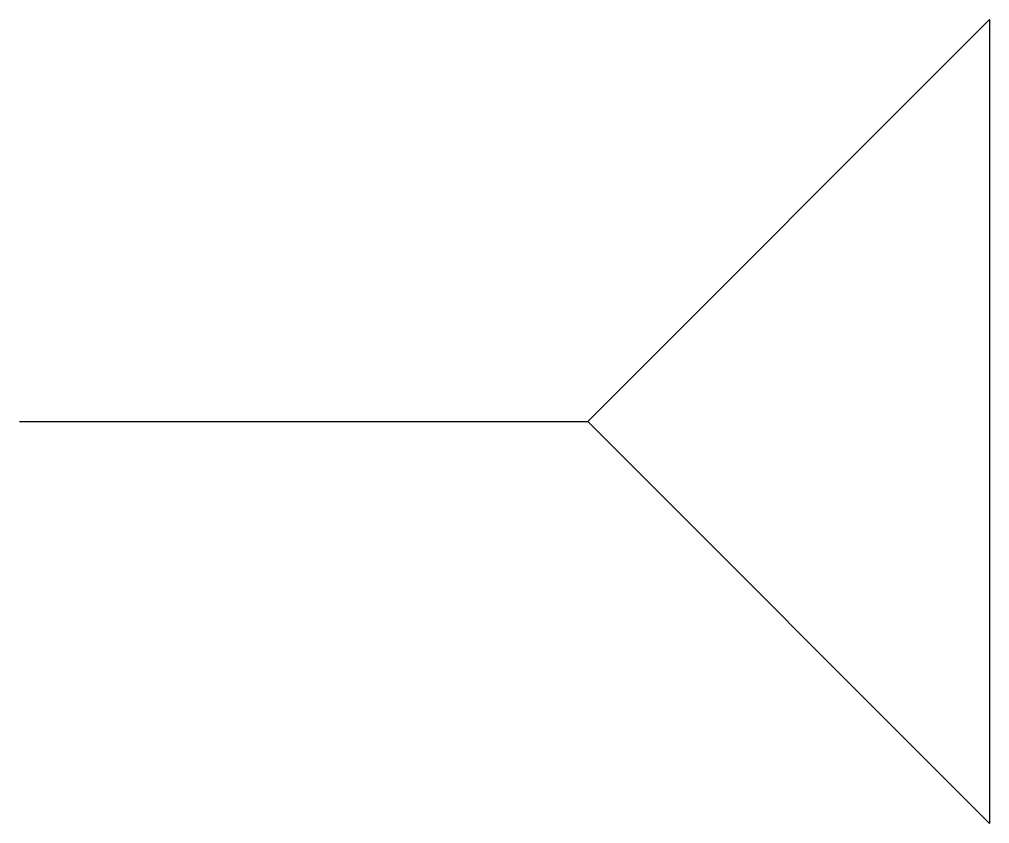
# Model space of a CAD drawing. Header units: millimetres. Extents: x 0 to 0.854, y -0.354 to 0.354.
import ezdxf

# ---------------------------------------------------------------- set-up
doc = ezdxf.new("R2010")
doc.units = ezdxf.units.MM

msp = doc.modelspace()

# ---------------------------------------------------------------- linework, layer by layer
at = {"color": 0}
for p, q in [((0.5, 0), (0.85355, 0.35355)), ((0.85355, 0.35355), (0.85355, -0.35355)), ((0, 0), (0.5, 0)), ((0.5, 0), (0.85355, -0.35355))]:
    msp.add_line(p, q, dxfattribs=at)

doc.saveas('drawing.dxf')
